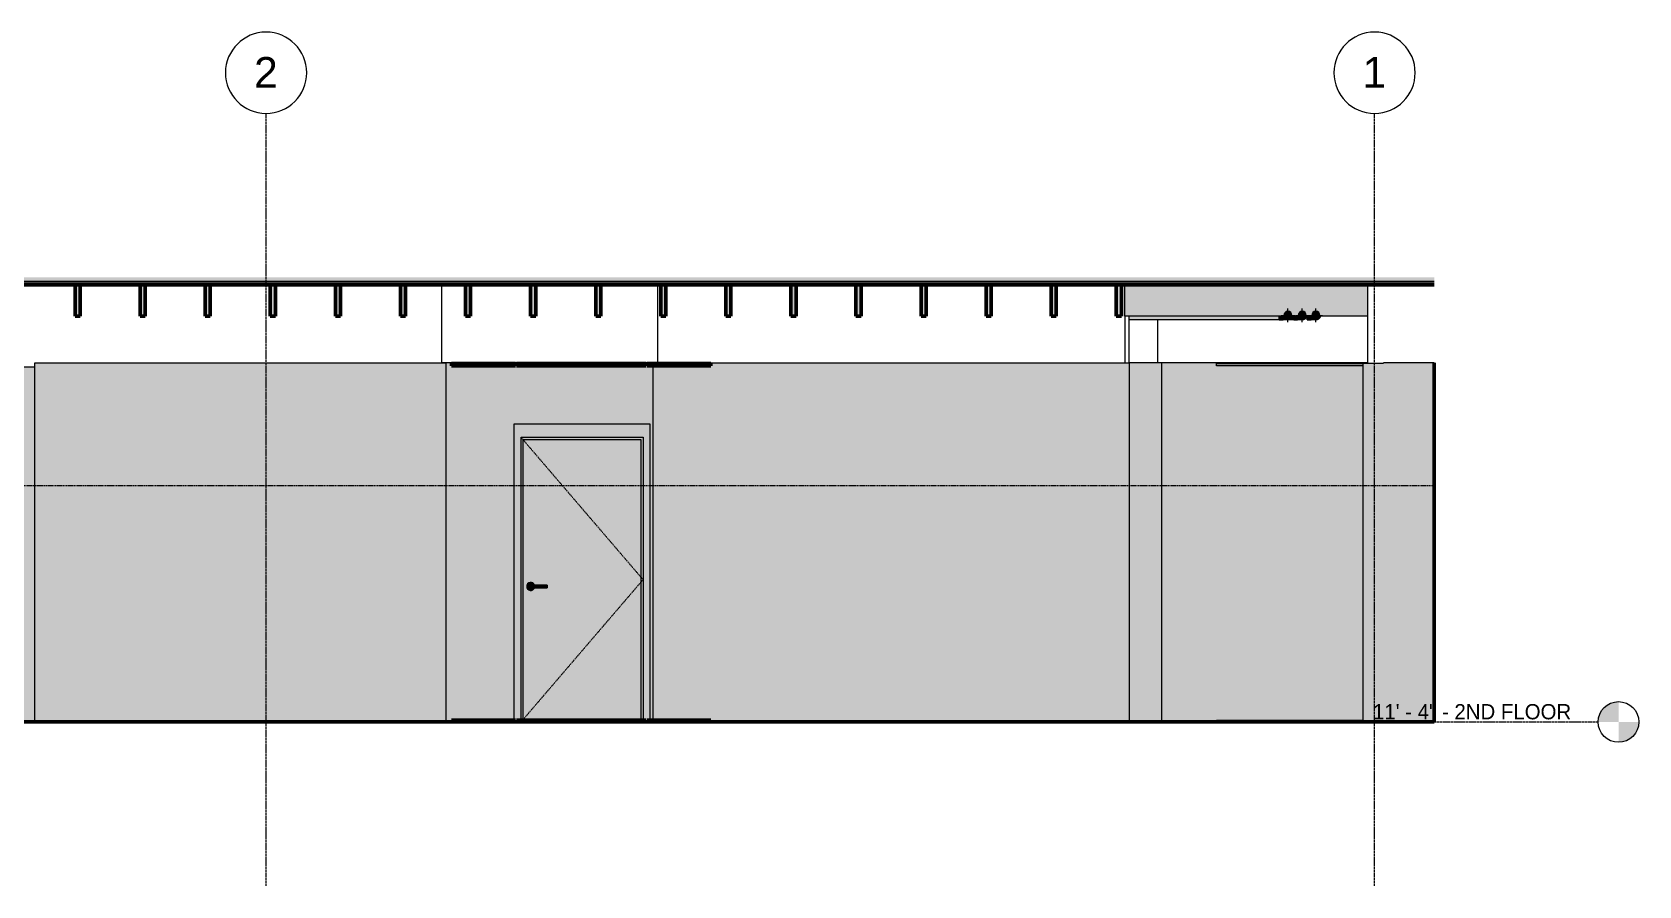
# Model space of a CAD drawing. Header units: inches. Extents: x 2871 to 9348, y -48 to 340.
# Drawn here: x 7145.1 to 7619.1, y 87.6 to 339.6 of the extents above; entities that cross this region are included whole.
import ezdxf

# ---------------------------------------------------------------- set-up
doc = ezdxf.new("R2010")
doc.units = ezdxf.units.IN
doc.header["$MEASUREMENT"] = 0
for name, pattern in [('Aligning Line 1_8_', [0.25, 0.125, -0.125]), ('Dash 1_16_', [0.125, 0.0625, -0.0625]), ('Grid Line 1_2_', [0.875, 0.5, -0.125, 0.125, -0.125])]:
    doc.linetypes.add(name, pattern=pattern)
for name, color, linetype, lineweight in [('0-2', 254, 'Continuous', 5), ('0-3', 165, 'Continuous', 5), ('0-7', 130, 'Continuous', 5), ('A-CLNG', 13, 'Continuous', 18), ('A-CLNG-1', 13, 'Continuous', 5), ('A-CLNG-2', 13, 'Continuous', 60), ('A-DOOR', 31, 'Continuous', 18), ('A-DOOR-4', 31, 'Continuous', 9), ('A-DOOR-6', 31, 'Dash 1_16_', 9), ('A-DOOR-FRAM', 31, 'Continuous', 9), ('A-DOOR-FRAM-3', 31, 'Continuous', 18), ('A-FLOR', 192, 'Continuous', 18), ('A-FLOR-3', 250, 'Continuous', 60), ('A-FLOR-4', 21, 'Continuous', 18), ('A-FLOR-5', 135, 'Continuous', 5), ('A-FLOR-6', 10, 'Continuous', 18), ('A-FLOR-7', 192, 'Continuous', 5), ('A-FLOR-8', 192, 'Continuous', 60), ('A-FLOR-LEVL', 51, 'Continuous', 9), ('A-FLOR-LEVL-1', 51, 'Grid Line 1_2_', 9), ('A-FLOR-LEVL-2', 9, 'Continuous', 9), ('A-FLOR-LEVL-3', 147, 'Continuous', 9), ('A-FLOR-MCUT-1', 10, 'Continuous', 18), ('A-FLOR-PATT-2', 253, 'Continuous', 9), ('A-WALL-1', 10, 'Continuous', 18), ('G-ANNO-SYMB-1', 147, 'Aligning Line 1_8_', 9), ('I-WALL', 2, 'Continuous', 18), ('I-WALL-1', 2, 'Continuous', 5), ('I-WALL-2', 2, 'Continuous', 60), ('P-PIPE', 3, 'Continuous', 9), ('P-PIPE-1', 3, 'Continuous', 5), ('P-PIPE-CNTR', 3, 'Continuous', 9), ('S-BEAM', 12, 'Continuous', 9), ('S-BEAM-1', 12, 'Continuous', 60), ('S-GRID-1', 1, 'Grid Line 1_2_', 9), ('S-GRID-IDEN', 1, 'Continuous', 9), ('S-GRID-IDEN-1', 147, 'Continuous', 9)]:
    doc.layers.add(name, color=color, linetype=linetype, lineweight=lineweight)
doc.styles.add('Arial', font='arial.ttf', dxfattribs={"height": 9})
doc.styles.add('Century Gothic', font='ufonts.com_century-gothic.ttf', dxfattribs={"height": 4.5})
pattern_1 = [(0, (0, 0), (15.36, 3.84), [0.634, -10.886, 0.634, -10.886, -61.44]), (0, (0, 0), (15.36, 3.84), [-23.04, 0.634, -22.406, 0.634, -10.886, -26.88]), (0, (0, 0), (15.36, 3.84), [-57.6, 0.634, -7.046, 0.634, -18.566]), (120, (5.76, 1.92), (-11.0055376, 11.38215), [0.634, -10.886, 0.634, -10.886, -61.44]), (120, (5.76, 1.92), (-11.0055376, 11.38215), [-23.04, 0.634, -22.406, 0.634, -10.886, -26.88]), (120, (5.76, 1.92), (-11.0055376, 11.38215), [-57.6, 0.634, -7.046, 0.634, -18.566]), (240, (7.68, 9.6), (-4.3544624, -15.22215), [0.634, -10.886, 0.634, -10.886, -61.44]), (240, (7.68, 9.6), (-4.3544624, -15.22215), [-23.04, 0.634, -22.406, 0.634, -10.886, -26.88]), (240, (7.68, 9.6), (-4.3544624, -15.22215), [-57.6, 0.634, -7.046, 0.634, -18.566])]

# ---------------------------------------------------------------- blocks, each defined once
blk = doc.blocks.new('Level - Level Head - Circle-V25-Elevation 11 - c')
at = {"layer": 'A-FLOR-LEVL'}
h = blk.add_hatch(color=256, dxfattribs=at)
edge = h.paths.add_edge_path(flags=0)
edge.add_line((3553.3, 136), (3547.3, 136))
edge.add_arc((3553.3, 136), 6, 90, 180, ccw=False)
edge.add_line((3553.3, 142), (3553.3, 136))
h = blk.add_hatch(color=256, dxfattribs=at)
edge = h.paths.add_edge_path(flags=0)
edge.add_line((3553.3, 130), (3553.3, 136))
edge.add_line((3553.3, 136), (3559.3, 136))
edge.add_arc((3553.3, 136), 6, 270, 360, ccw=False)
at = {"layer": 'A-FLOR-LEVL-2'}
blk.add_circle((3553.3, 136), 6, dxfattribs=at)
blk = doc.blocks.new('CTR - 2nd Phase_rvt-6-Elevation 11 - c')
at = {"layer": 'A-FLOR-LEVL-1'}
blk.add_line((2397.95, 136), (3547.3, 136), dxfattribs=at)
at = {"layer": '0-2'}
blk.add_blockref('Level - Level Head - Circle-V25-Elevation 11 - c', (0, 0), dxfattribs=at)
at = {"layer": 'A-FLOR-LEVL', "insert": (3480.87, 141.28), "char_height": 4.5, "width": 73.629, "attachment_point": 1, "style": 'Century Gothic'}
blk.add_mtext('11\' - 4" - 2ND FLOOR', dxfattribs=at)
blk = doc.blocks.new('Level - Level Head - Circle-V26-Elevation 11 - c')
at = {"layer": 'A-FLOR-LEVL'}
h = blk.add_hatch(color=256, dxfattribs=at)
edge = h.paths.add_edge_path(flags=0)
edge.add_line((3553.3, 136), (3547.3, 136))
edge.add_arc((3553.3, 136), 6, 90, 180, ccw=False)
edge.add_line((3553.3, 142), (3553.3, 136))
h = blk.add_hatch(color=256, dxfattribs=at)
edge = h.paths.add_edge_path(flags=0)
edge.add_line((3553.3, 130), (3553.3, 136))
edge.add_line((3553.3, 136), (3559.3, 136))
edge.add_arc((3553.3, 136), 6, 270, 360, ccw=False)
at = {"layer": 'A-FLOR-LEVL-3'}
blk.add_circle((3553.3, 136), 6, dxfattribs=at)
blk = doc.blocks.new('CTR - 1st Phase - Unit Layouts_rvt-6-Elevation 11 - c')
at = {"layer": 'A-FLOR-LEVL-1'}
blk.add_line((2397.95, 136), (3547.3, 136), dxfattribs=at)
at = {"layer": '0-3'}
blk.add_blockref('Level - Level Head - Circle-V26-Elevation 11 - c', (0, 0), dxfattribs=at)
at = {"layer": 'A-FLOR-LEVL', "insert": (3480.87, 141.28), "char_height": 4.5, "width": 73.629, "attachment_point": 1, "style": 'Century Gothic'}
blk.add_mtext('11\' - 4" - 2ND FLOOR', dxfattribs=at)
blk = doc.blocks.new('Grid - Grid Head - Circle-50561-Elevation 11 - c')
at = {"layer": 'S-GRID-IDEN-1'}
for start, end in [(0, 180), (180, 360)]:
    blk.add_arc((3481.32, 327.59), 12, start, end, dxfattribs=at)
blk = doc.blocks.new('CTR - 1st Phase - Shell_rvt-6-Elevation 11 - c')
at = {"layer": 'A-FLOR-4'}
blk.add_hatch(color=256, dxfattribs=at).paths.add_polyline_path([(2980.85, 265), (3498.96, 265), (3498.96, 265.75), (2446.3, 265.75), (2446.3, 265), (2972.63, 265)], flags=0)
at = {"layer": 'A-FLOR-5'}
blk.add_hatch(color=256, dxfattribs=at).paths.add_polyline_path([(2734.14, 265.75), (3498.96, 265.75), (3498.96, 266), (2446.3, 266), (2446.3, 265.75), (2725.91, 265.75)], flags=0)
at = {"layer": 'A-FLOR-PATT-2'}
h = blk.add_hatch(dxfattribs=at)
h.set_pattern_fill('FP_1', color=256, style=0, pattern_type=2)
h.set_pattern_definition(pattern_1)
h.paths.add_polyline_path([(3498.96, 266), (3498.96, 267.23), (2446.3, 267.23), (2446.3, 266), (3479.22, 266)], flags=0)
h = blk.add_hatch(dxfattribs=at)
h.set_pattern_fill('FP_1', color=256, style=0, pattern_type=2)
h.set_pattern_definition(pattern_1)
h.paths.add_polyline_path([(3204.37, 135.97), (3204.37, 136), (2446.3, 136), (2446.3, 135.97), (3202.9, 135.97)], flags=0)
at = {"layer": 'A-FLOR-3'}
for p, q in [((2446.3, 265), (3498.96, 265)), ((3204.37, 136), (2446.3, 136)), ((3498.96, 136), (3204.37, 136)), ((3204.37, 136), (3204.37, 135.97)), ((3204.37, 135.97), (3204.37, 136))]:
    blk.add_line(p, q, dxfattribs=at)
at = {"layer": 'A-FLOR-6'}
for p, q in [((2649.27, 265), (2649.27, 242)), ((2780.17, 265), (2780.17, 242)), ((3014.07, 265), (3014.07, 242)), ((3077.77, 265), (3077.77, 241.82)), ((3206.07, 265), (3206.07, 241.87)), ((3269.77, 265), (3269.77, 241.87)), ((3479.22, 265), (3479.22, 241.87)), ((2490.13, 255.75), (2490.13, 241.87)), ((2504.49, 255.75), (2504.49, 242)), ((3407.67, 255.75), (3407.67, 241.87)), ((3417.27, 254.81), (3417.27, 242)), ((3077.77, 241.07), (3077.77, 240.75)), ((3086.12, 240.75), (3077.77, 240.75))]:
    blk.add_line(p, q, dxfattribs=at)
at = {"layer": 'A-FLOR-LEVL-1'}
blk.add_line((2397.95, 136), (3547.3, 136), dxfattribs=at)
at = {"layer": 'A-FLOR-MCUT-1'}
for p, q in [((3498.96, 266), (2446.3, 266)), ((3498.96, 265.75), (2446.3, 265.75))]:
    blk.add_line(p, q, dxfattribs=at)
at = {"layer": 'A-WALL-1'}
blk.add_line((3408.92, 241.87), (3408.92, 255.75), dxfattribs=at)
at = {"layer": 'G-ANNO-SYMB-1'}
blk.add_line((2446.3, 205.76), (3498.96, 205.76), dxfattribs=at)
at = {"layer": 'S-GRID-1'}
for p, q in [((2500.32, 87.62), (2500.32, 315.59)), ((2827.32, 87.62), (2827.32, 315.59)), ((3154.32, 87.62), (3154.32, 315.59)), ((3481.32, 87.62), (3481.32, 315.59))]:
    blk.add_line(p, q, dxfattribs=at)
at = {"layer": '0-3'}
for name, p in [('Grid - Grid Head - Circle-50561-Elevation 11 - c', (-981, 0)), ('Grid - Grid Head - Circle-50561-Elevation 11 - c', (-654, 0)), ('Grid - Grid Head - Circle-50561-Elevation 11 - c', (-327, 0)), ('Grid - Grid Head - Circle-50561-Elevation 11 - c', (0, 0)), ('Level - Level Head - Circle-V26-Elevation 11 - c', (0, 0))]:
    blk.add_blockref(name, p, dxfattribs=at)
at = {"layer": 'A-FLOR-LEVL', "insert": (3480.87, 141.28), "char_height": 4.5, "width": 73.629, "attachment_point": 1, "style": 'Century Gothic'}
blk.add_mtext('11\' - 4" - 2ND FLOOR', dxfattribs=at)
at = {"layer": 'S-GRID-IDEN', "char_height": 9, "width": 8.484, "attachment_point": 1, "style": 'Arial'}
for s, insert in [('4', (2496.76, 332.23)), ('3', (2823.76, 332.23)), ('2', (3150.76, 332.23)), ('1', (3477.76, 332.23))]:
    blk.add_mtext(s, dxfattribs=dict(at, insert=insert))
blk = doc.blocks.new('CTR - 1st Phase -Stairs _ Elevators_rvt-6-Elevation 11 - c')
at = {"layer": 'A-FLOR-LEVL-1'}
blk.add_line((2397.95, 136), (3547.3, 136), dxfattribs=at)
at = {"layer": '0-3'}
blk.add_blockref('Level - Level Head - Circle-V26-Elevation 11 - c', (0, 0), dxfattribs=at)
at = {"layer": 'A-FLOR-LEVL', "insert": (3480.87, 141.28), "char_height": 4.5, "width": 73.629, "attachment_point": 1, "style": 'Century Gothic'}
blk.add_mtext('11\' - 4" - 2ND FLOOR', dxfattribs=at)
blk = doc.blocks.new('Dimension Lumber - 2x10-2056819-Elevation 11 - c')
at = {"layer": 'S-BEAM'}
blk.add_hatch(color=256, dxfattribs=at).paths.add_polyline_path([(3479.22, 255.75), (3479.22, 265), (3407.67, 265), (3407.67, 255.75), (3454.6, 255.75), (3454.57, 256), (3454.61, 256.31), (3454.76, 256.63), (3454.92, 256.84), (3455.16, 257.03), (3455.45, 257.15), (3455.78, 257.18), (3456.06, 257.15), (3456.35, 257.03), (3456.6, 256.84), (3456.81, 256.53), (3456.9, 256.31), (3456.94, 256), (3456.91, 255.75), (3458.85, 255.75), (3458.81, 256), (3458.87, 256.34), (3458.97, 256.59), (3459.16, 256.84), (3459.41, 257.03), (3459.69, 257.15), (3460, 257.19), (3460.31, 257.15), (3460.59, 257.03), (3460.84, 256.84), (3461.03, 256.59), (3461.15, 256.31), (3461.19, 256), (3461.15, 255.75), (3462.85, 255.75), (3462.81, 256), (3462.85, 256.31), (3462.98, 256.6), (3463.16, 256.84), (3463.41, 257.03), (3463.69, 257.15), (3464.01, 257.19), (3464.31, 257.15), (3464.59, 257.03), (3464.84, 256.84), (3465.03, 256.59), (3465.15, 256.31), (3465.19, 256), (3465.15, 255.75), (3466.06, 255.75)], flags=0)
for p, q in [((3407.67, 255.75), (3407.67, 265)), ((3454.6, 255.75), (3407.67, 255.75)), ((3458.85, 255.75), (3456.91, 255.75)), ((3462.85, 255.75), (3461.15, 255.75)), ((3479.22, 255.75), (3465.15, 255.75))]:
    blk.add_line(p, q, dxfattribs=at)
blk = doc.blocks.new('Dimension Lumber - 2x10-2055076-Elevation 11 - c')
at = {"layer": 'S-BEAM'}
blk.add_hatch(color=256, dxfattribs=at).paths.add_polyline_path([(3385.94, 255.75), (3387.44, 255.75), (3387.44, 265), (3385.94, 265), (3385.94, 259.02)], flags=0)
at = {"layer": 'S-BEAM-1'}
for p, q in [((3387.44, 265), (3385.94, 265)), ((3385.94, 265), (3385.94, 255.75)), ((3387.44, 255.75), (3387.44, 265)), ((3385.94, 255.75), (3387.44, 255.75))]:
    blk.add_line(p, q, dxfattribs=at)
blk = doc.blocks.new('Dimension Lumber - 2x10-2055077-Elevation 11 - c')
at = {"layer": 'S-BEAM'}
blk.add_hatch(color=256, dxfattribs=at).paths.add_polyline_path([(3252.24, 255.75), (3253.05, 255.75), (3253.05, 265), (3251.55, 265), (3251.55, 255.75)], flags=0)
at = {"layer": 'S-BEAM-1'}
for p, q in [((3253.05, 265), (3251.55, 265)), ((3251.55, 265), (3251.55, 255.75)), ((3253.05, 255.75), (3253.05, 265)), ((3251.55, 255.75), (3253.05, 255.75))]:
    blk.add_line(p, q, dxfattribs=at)
blk = doc.blocks.new('Dimension Lumber - 2x10-V8-Elevation 11 - c')
at = {"layer": 'S-BEAM'}
blk.add_hatch(color=256, dxfattribs=at).paths.add_polyline_path([(3193.95, 255.75), (3195.45, 255.75), (3195.45, 265), (3193.95, 265), (3193.95, 258.05)], flags=0)
at = {"layer": 'S-BEAM-1'}
for p, q in [((3195.45, 265), (3193.95, 265)), ((3193.95, 265), (3193.95, 255.75)), ((3195.45, 255.75), (3195.45, 265)), ((3193.95, 255.75), (3195.45, 255.75))]:
    blk.add_line(p, q, dxfattribs=at)
blk = doc.blocks.new('HOLLOW METAL - UNIT DOOR-2058696-Elevation 11 - c')
at = {"layer": 'A-DOOR'}
h = blk.add_hatch(color=256, dxfattribs=at)
h.paths.add_polyline_path([(3230.15, 136.5), (3264.9, 136.5), (3264.9, 219.38), (3230.15, 219.38), (3230.15, 168.79)], flags=0)
h.paths.add_polyline_path([(3232.38, 174.82), (3232.07, 174.86), (3231.79, 174.98), (3231.54, 175.16), (3231.36, 175.41), (3231.24, 175.69), (3231.2, 176), (3231.24, 176.31), (3231.36, 176.59), (3231.54, 176.84), (3231.79, 177.02), (3232.07, 177.14), (3232.38, 177.18), (3232.68, 177.14), (3233.01, 176.99), (3233.21, 176.84), (3233.4, 176.59), (3233.48, 176.39), (3237.2, 176.38), (3237.2, 175.61), (3233.48, 175.61), (3233.4, 175.41), (3233.21, 175.16), (3232.97, 174.98), (3232.68, 174.86)], flags=0)
h = blk.add_hatch(color=256, dxfattribs=at)
h.paths.add_polyline_path([(3232.2, 175.72), (3232.11, 175.88), (3232.1, 175.9), (3232.08, 176), (3232.11, 176.14), (3232.18, 176.25), (3232.19, 176.25), (3232.14, 175.99), (3232.19, 175.75)], flags=0)
h.paths.add_polyline_path([(3232.38, 174.82), (3232.68, 174.86), (3232.97, 174.98), (3233.21, 175.16), (3233.4, 175.41), (3233.48, 175.61), (3232.36, 175.62), (3232.22, 175.71), (3232.2, 175.75), (3232.14, 176.01), (3232.22, 176.29), (3232.32, 176.36), (3232.39, 176.38), (3232.57, 176.38), (3232.71, 176.38), (3233.48, 176.39), (3233.4, 176.59), (3233.21, 176.84), (3232.97, 177.02), (3232.68, 177.14), (3232.38, 177.18), (3232.07, 177.14), (3231.75, 176.99), (3231.54, 176.84), (3231.36, 176.59), (3231.24, 176.31), (3231.2, 176), (3231.24, 175.69), (3231.36, 175.41), (3231.54, 175.16), (3231.79, 174.98), (3232.07, 174.86)], flags=0)
for points in [[(3233.07, 175.61), (3233.07, 176), (3232.08, 176), (3232.13, 175.83), (3232.18, 175.75), (3232.23, 175.7), (3232.33, 175.64), (3232.41, 175.62), (3232.58, 175.61), (3232.65, 175.62), (3233.03, 175.62)], [(3237.2, 176), (3237.2, 176.39), (3233.07, 176.38), (3233.07, 176), (3235.79, 176)], [(3233.72, 175.61), (3237.2, 175.62), (3237.2, 176), (3233.07, 176), (3233.07, 175.61), (3233.56, 175.61)]]:
    blk.add_hatch(color=256, dxfattribs=at).paths.add_polyline_path(points, flags=0)
h = blk.add_hatch(color=256, dxfattribs=at)
h.paths.add_polyline_path([(3232.2, 176.28), (3232.11, 176.13), (3232.1, 176.1), (3232.1, 176), (3232.13, 176), (3232.19, 176.25)], flags=0)
h.paths.add_polyline_path([(3232.37, 176), (3233.07, 176), (3233.07, 176.39), (3233.03, 176.38), (3232.46, 176.38), (3232.48, 176.39), (3232.31, 176.35), (3232.22, 176.29), (3232.2, 176.25), (3232.13, 176), (3232.36, 176)], flags=0)
at = {"layer": 'A-DOOR-FRAM-3'}
for points in [[(3266.34, 136), (3266.59, 136), (3266.59, 136.5), (3267.52, 136.5), (3267.52, 224), (3227.52, 224), (3227.54, 136.5), (3227.94, 136.5), (3227.94, 136), (3228.19, 136), (3228.19, 136.5), (3229.52, 136.51), (3229.52, 220), (3265.52, 220), (3265.52, 136.5), (3266.34, 136.5), (3266.34, 136.18)], [(3229.53, 136.5), (3230.15, 136.5), (3230.15, 219.38), (3264.9, 219.38), (3264.9, 136.5), (3265.52, 136.5), (3265.52, 220), (3229.52, 220), (3229.52, 136.5)]]:
    blk.add_hatch(color=256, dxfattribs=at).paths.add_polyline_path(points, flags=0)
at = {"layer": 'A-DOOR-4'}
for p, q in [((3237.2, 176.39), (3233.07, 176.39)), ((3233.07, 175.61), (3237.2, 175.61)), ((3237.2, 176.39), (3237.2, 176)), ((3237.2, 176), (3237.2, 175.61))]:
    blk.add_line(p, q, dxfattribs=at)
at = {"layer": 'A-DOOR-4', "flags": 128}
for points in [[(3233.07, 176.39), (3232.67, 176.39), (3232.48, 176.39), (3232.48, 176.39)], [(3232.48, 175.61), (3232.63, 175.61), (3233.02, 175.61), (3233.07, 175.61)]]:
    blk.add_lwpolyline(points, dxfattribs=at)
at = {"layer": 'A-DOOR-4'}
for start, end in [(19.6343, 180), (180, 340.4367)]:
    blk.add_arc((3232.38, 176), 1.18, start, end, dxfattribs=at)
at = {"layer": 'A-DOOR-6'}
for p, q in [((3229.52, 220), (3265.52, 178)), ((3265.52, 178), (3229.95, 136.5))]:
    blk.add_line(p, q, dxfattribs=at)
at = {"layer": 'A-DOOR-FRAM'}
for p, q in [((3229.52, 220), (3265.52, 220)), ((3229.52, 136.5), (3229.52, 220)), ((3230.15, 219.38), (3264.9, 219.38)), ((3230.15, 136.5), (3230.15, 219.38)), ((3264.9, 219.38), (3264.9, 136.5)), ((3265.52, 220), (3265.52, 136.5))]:
    blk.add_line(p, q, dxfattribs=at)
blk = doc.blocks.new('Elbow - PVC - Sch 40 - Standard-2079255-Elevation 11 - c')
at = {"layer": 'P-PIPE'}
for points in [[(3461.95, 254.66), (3462.62, 254.66), (3462.62, 255.75), (3461.47, 255.75), (3461.47, 254.66)], [(3462.62, 254.66), (3463.92, 254.67), (3463.65, 254.7), (3463.31, 254.85), (3463, 255.11), (3462.82, 255.36), (3462.7, 255.69), (3462.69, 255.75), (3462.62, 255.75), (3462.62, 254.7)], [(3464, 254.66), (3464.35, 254.7), (3464.69, 254.85), (3464.95, 255.05), (3465.19, 255.38), (3465.3, 255.69), (3465.29, 255.75), (3465.15, 255.75), (3465.15, 255.69), (3464.99, 255.36), (3464.84, 255.16), (3464.59, 254.97), (3464.31, 254.85), (3464, 254.81), (3463.69, 254.85), (3463.35, 255.01), (3463.16, 255.16), (3462.97, 255.41), (3462.81, 255.75), (3462.69, 255.75), (3462.7, 255.65), (3462.85, 255.31), (3463.05, 255.05), (3463.41, 254.8), (3463.69, 254.7)]]:
    blk.add_hatch(color=256, dxfattribs=at).paths.add_polyline_path(points, flags=0)
for q in [(3461.47, 255.75), (3462.62, 254.66)]:
    blk.add_line((3461.47, 254.66), q, dxfattribs=at)
at = {"layer": 'P-PIPE', "flags": 128}
for points in [[(3464, 254.66), (3464, 254.66), (3464, 254.66), (3463.99, 254.66), (3463.98, 254.66), (3463.97, 254.66), (3463.96, 254.66), (3463.95, 254.66), (3463.93, 254.66), (3463.91, 254.66), (3463.89, 254.66), (3463.87, 254.66), (3463.84, 254.66), (3463.82, 254.66), (3463.79, 254.66), (3463.76, 254.66), (3463.73, 254.66), (3463.69, 254.66), (3463.66, 254.66), (3463.62, 254.66), (3463.58, 254.66), (3463.54, 254.66), (3463.5, 254.66), (3463.46, 254.66), (3463.41, 254.66), (3463.37, 254.66), (3463.32, 254.66), (3463.27, 254.66), (3463.22, 254.66), (3463.17, 254.66), (3463.12, 254.66), (3463.07, 254.66), (3463.02, 254.66), (3462.97, 254.66), (3462.91, 254.66), (3462.86, 254.66), (3462.8, 254.66), (3462.75, 254.66), (3462.69, 254.66), (3462.64, 254.66), (3462.62, 254.66)], [(3465.32, 255.73), (3465.31, 255.68), (3465.29, 255.63), (3465.28, 255.58), (3465.26, 255.53), (3465.24, 255.48), (3465.22, 255.43), (3465.19, 255.38), (3465.17, 255.33), (3465.14, 255.29), (3465.11, 255.24), (3465.08, 255.2), (3465.05, 255.15), (3465.01, 255.11), (3464.97, 255.07), (3464.94, 255.04), (3464.9, 255), (3464.86, 254.96), (3464.81, 254.93), (3464.77, 254.9), (3464.73, 254.87), (3464.68, 254.84), (3464.63, 254.81), (3464.59, 254.79), (3464.54, 254.77), (3464.49, 254.75), (3464.44, 254.73), (3464.39, 254.71), (3464.33, 254.7), (3464.28, 254.69), (3464.23, 254.68), (3464.18, 254.67), (3464.12, 254.66), (3464.07, 254.66), (3464.01, 254.66), (3464.01, 254.66)]]:
    blk.add_lwpolyline(points, dxfattribs=at)
at = {"layer": 'P-PIPE'}
blk.add_arc((3464, 256), 1.34, 190.7804, 349.2196, dxfattribs=at)
blk = doc.blocks.new('Elbow - PVC - Sch 40 - Standard-V10-Elevation 11 - c')
at = {"layer": 'P-PIPE'}
for points in [[(3457.84, 254.66), (3458.62, 254.66), (3458.62, 255.75), (3457.47, 255.75), (3457.47, 254.66)], [(3458.62, 254.66), (3459.9, 254.67), (3459.61, 254.72), (3459.31, 254.85), (3459, 255.11), (3458.82, 255.36), (3458.7, 255.69), (3458.69, 255.75), (3458.62, 255.75), (3458.62, 254.7)], [(3460, 254.66), (3460.35, 254.7), (3460.69, 254.85), (3460.95, 255.05), (3461.19, 255.38), (3461.3, 255.69), (3461.29, 255.75), (3461.15, 255.75), (3461.15, 255.69), (3460.99, 255.36), (3460.84, 255.16), (3460.59, 254.97), (3460.31, 254.85), (3460, 254.81), (3459.69, 254.85), (3459.35, 255.01), (3459.16, 255.16), (3458.97, 255.41), (3458.81, 255.75), (3458.69, 255.75), (3458.7, 255.65), (3458.87, 255.28), (3459.05, 255.05), (3459.41, 254.8), (3459.65, 254.7), (3459.9, 254.67)]]:
    blk.add_hatch(color=256, dxfattribs=at).paths.add_polyline_path(points, flags=0)
for q in [(3457.47, 255.75), (3458.62, 254.66)]:
    blk.add_line((3457.47, 254.66), q, dxfattribs=at)
at = {"layer": 'P-PIPE', "flags": 128}
for points in [[(3460, 254.66), (3460, 254.66), (3460, 254.66), (3459.99, 254.66), (3459.98, 254.66), (3459.97, 254.66), (3459.96, 254.66), (3459.95, 254.66), (3459.93, 254.66), (3459.91, 254.66), (3459.89, 254.66), (3459.87, 254.66), (3459.84, 254.66), (3459.82, 254.66), (3459.79, 254.66), (3459.76, 254.66), (3459.73, 254.66), (3459.69, 254.66), (3459.66, 254.66), (3459.62, 254.66), (3459.58, 254.66), (3459.54, 254.66), (3459.5, 254.66), (3459.46, 254.66), (3459.41, 254.66), (3459.37, 254.66), (3459.32, 254.66), (3459.27, 254.66), (3459.22, 254.66), (3459.17, 254.66), (3459.12, 254.66), (3459.07, 254.66), (3459.02, 254.66), (3458.97, 254.66), (3458.91, 254.66), (3458.86, 254.66), (3458.8, 254.66), (3458.75, 254.66), (3458.69, 254.66), (3458.64, 254.66), (3458.62, 254.66)], [(3461.32, 255.73), (3461.31, 255.68), (3461.29, 255.63), (3461.28, 255.58), (3461.26, 255.53), (3461.24, 255.48), (3461.22, 255.43), (3461.19, 255.38), (3461.17, 255.33), (3461.14, 255.29), (3461.11, 255.24), (3461.08, 255.2), (3461.05, 255.15), (3461.01, 255.11), (3460.97, 255.07), (3460.94, 255.04), (3460.9, 255), (3460.86, 254.96), (3460.81, 254.93), (3460.77, 254.9), (3460.73, 254.87), (3460.68, 254.84), (3460.63, 254.81), (3460.59, 254.79), (3460.54, 254.77), (3460.49, 254.75), (3460.44, 254.73), (3460.39, 254.71), (3460.33, 254.7), (3460.28, 254.69), (3460.23, 254.68), (3460.18, 254.67), (3460.12, 254.66), (3460.07, 254.66), (3460.01, 254.66), (3460, 254.66)]]:
    blk.add_lwpolyline(points, dxfattribs=at)
at = {"layer": 'P-PIPE'}
blk.add_arc((3460, 256), 1.34, 190.7804, 349.2196, dxfattribs=at)
blk = doc.blocks.new('Level - Level Head - Circle-50818-Elevation 11 - c')
at = {"layer": 'A-FLOR-LEVL'}
h = blk.add_hatch(color=256, dxfattribs=at)
edge = h.paths.add_edge_path(flags=0)
edge.add_line((3553.3, 136), (3547.3, 136))
edge.add_arc((3553.3, 136), 6, 90, 180, ccw=False)
edge.add_line((3553.3, 142), (3553.3, 136))
h = blk.add_hatch(color=256, dxfattribs=at)
edge = h.paths.add_edge_path(flags=0)
edge.add_line((3553.3, 130), (3553.3, 136))
edge.add_line((3553.3, 136), (3559.3, 136))
edge.add_arc((3553.3, 136), 6, 270, 360, ccw=False)
blk.add_circle((3553.3, 136), 6, dxfattribs=at)

msp = doc.modelspace()

# ---------------------------------------------------------------- hatches: boundary and pattern name
at = {"layer": 'A-CLNG'}
h = msp.add_hatch(color=256, dxfattribs=at)
h.paths.add_polyline_path([(7268.76, 241.07), (7287.71, 241.07), (7287.71, 241.82), (7268.76, 241.82)], flags=0)
h.paths.add_polyline_path([(7345.31, 241.07), (7345.31, 241.82), (7326.36, 241.82), (7326.36, 241.07), (7344.91, 241.07)], flags=0)
h.paths.add_polyline_path([(7287.96, 241.07), (7326.11, 241.07), (7326.11, 241.82), (7287.96, 241.82)], flags=0)
at = {"layer": 'A-CLNG-1'}
msp.add_hatch(color=256, dxfattribs=at).paths.add_polyline_path([(7509.39, 241.07), (7537.75, 241.07), (7537.75, 241.82), (7494.5, 241.82), (7494.5, 241.07)], flags=0)
at = {"layer": 'A-FLOR'}
h = msp.add_hatch(color=256, dxfattribs=at)
h.paths.add_polyline_path([(7334.3, 136), (7345.31, 136), (7345.31, 136.5), (7326.36, 136.5), (7326.36, 136), (7332.68, 136)], flags=0)
h.paths.add_polyline_path([(7287.71, 136), (7287.71, 136.5), (7268.76, 136.5), (7268.76, 136), (7287.3, 136)], flags=0)
h.paths.add_polyline_path([(7287.96, 136), (7326.11, 136), (7326.11, 136.5), (7287.96, 136.5), (7287.96, 136.23)], flags=0)
at = {"layer": 'A-FLOR-7'}
msp.add_hatch(color=256, dxfattribs=at).paths.add_polyline_path([(7537.75, 136), (7537.75, 136.5), (7494.5, 136.5), (7494.5, 136)], flags=0)
at = {"layer": 'I-WALL'}
h = msp.add_hatch(color=256, dxfattribs=at)
h.paths.add_polyline_path([(7268.76, 136), (7268.76, 136.5), (7287.3, 136.52), (7287.3, 224), (7327.3, 224), (7327.3, 136.5), (7328.3, 136.5), (7328.3, 241.07), (7326.36, 241.07), (7326.36, 241.82), (7328.3, 241.82), (7328.3, 242), (7267.1, 242), (7267.1, 136)], flags=0)
h.paths.add_polyline_path([(7287.71, 241.07), (7268.76, 241.07), (7268.76, 241.82), (7287.71, 241.82)], flags=0)
h.paths.add_polyline_path([(7312.01, 241.07), (7287.96, 241.07), (7287.96, 241.82), (7326.11, 241.82), (7326.11, 241.07)], flags=0)
at = {"layer": 'I-WALL-1'}
h = msp.add_hatch(color=256, dxfattribs=at)
h.paths.add_polyline_path([(7145.9, 136), (7145.9, 240.75), (7137.55, 240.75), (7137.55, 241.07), (7125.28, 241.07), (7125.28, 241.82), (7137.55, 241.82), (7137.55, 242), (7084.7, 242), (7084.71, 241.82), (7086.63, 241.82), (7086.63, 241.07), (7084.7, 241.07), (7084.7, 136.5), (7085.7, 136.5), (7085.7, 224), (7125.7, 224), (7125.7, 136.5), (7144.23, 136.5), (7144.23, 136)], flags=0)
h.paths.add_polyline_path([(7114.64, 241.07), (7086.88, 241.07), (7086.88, 241.82), (7125.03, 241.82), (7125.03, 241.07)], flags=0)
for points in [[(7151.9, 136), (7151.9, 242), (7145.9, 242), (7145.9, 136)], [(7163.98, 136), (7261.1, 136), (7261.1, 241.87), (7151.9, 241.87), (7151.9, 136)], [(7262.67, 136), (7267.1, 136), (7267.1, 241.87), (7261.1, 241.87), (7261.1, 136)], [(7267.1, 241.87), (7267.1, 242), (7265.85, 242), (7265.85, 241.87)], [(7361.36, 136), (7462.7, 136), (7462.7, 241.87), (7334.3, 241.87), (7334.3, 241.82), (7345.31, 241.82), (7345.31, 241.07), (7334.3, 241.07), (7334.3, 136.5), (7345.31, 136.5), (7345.31, 136)], [(7462.7, 136), (7468.7, 136), (7468.7, 241.87), (7462.7, 241.87), (7462.7, 136.01)], [(7478.3, 136), (7478.3, 242), (7468.7, 241.98), (7468.7, 136)], [(7478.3, 136), (7494.5, 136), (7494.5, 136.5), (7537.75, 136.5), (7537.75, 241.07), (7494.5, 241.07), (7494.5, 241.82), (7537.75, 241.82), (7537.75, 241.87), (7539, 241.87), (7539, 242), (7478.3, 242), (7478.3, 137)], [(7537.75, 136), (7543.75, 136), (7543.75, 241.87), (7537.75, 241.87), (7537.75, 201.6)], [(7558.7, 136), (7558.7, 242), (7543.75, 242), (7543.75, 136)], [(7558.7, 136), (7558.73, 136), (7558.73, 242), (7558.7, 242), (7558.7, 201.6)]]:
    msp.add_hatch(color=256, dxfattribs=at).paths.add_polyline_path(points, flags=0)
h = msp.add_hatch(color=256, dxfattribs=at)
h.paths.add_polyline_path([(7328.46, 136.5), (7334.3, 136.5), (7334.3, 241.07), (7328.3, 241.07), (7328.3, 136.5)], flags=0)
h.paths.add_polyline_path([(7329.55, 241.82), (7334.3, 241.82), (7334.3, 241.87), (7328.3, 241.87), (7328.3, 241.82), (7328.46, 241.82)], flags=0)
at = {"layer": 'P-PIPE'}
for points in [[(7515.53, 254.81), (7515.84, 254.85), (7516.12, 254.97), (7516.37, 255.16), (7516.58, 255.47), (7516.68, 255.75), (7516.72, 256), (7516.68, 256.31), (7516.56, 256.59), (7516.37, 256.84), (7516.12, 257.03), (7515.84, 257.15), (7515.53, 257.19), (7515.22, 257.15), (7514.94, 257.03), (7514.69, 256.84), (7514.5, 256.59), (7514.38, 256.31), (7514.34, 256), (7514.38, 255.69), (7514.53, 255.37), (7514.69, 255.16), (7514.94, 254.97), (7515.22, 254.85), (7515.53, 254.81)], [(7519.77, 254.81), (7520.08, 254.85), (7520.37, 254.97), (7520.61, 255.16), (7520.8, 255.41), (7520.93, 255.75), (7520.96, 256), (7520.92, 256.31), (7520.8, 256.59), (7520.61, 256.84), (7520.37, 257.03), (7520.08, 257.15), (7519.77, 257.19), (7519.47, 257.15), (7519.18, 257.03), (7518.93, 256.84), (7518.74, 256.59), (7518.63, 256.31), (7518.58, 256), (7518.64, 255.66), (7518.74, 255.41), (7518.93, 255.16), (7519.18, 254.97), (7519.47, 254.85), (7519.67, 254.83)], [(7523.77, 254.81), (7524.08, 254.85), (7524.37, 254.97), (7524.61, 255.16), (7524.8, 255.41), (7524.93, 255.75), (7524.96, 256), (7524.92, 256.31), (7524.8, 256.59), (7524.61, 256.84), (7524.37, 257.03), (7524.08, 257.15), (7523.77, 257.19), (7523.47, 257.15), (7523.18, 257.03), (7522.93, 256.84), (7522.74, 256.59), (7522.63, 256.31), (7522.58, 256), (7522.63, 255.69), (7522.75, 255.4), (7522.93, 255.16), (7523.18, 254.97), (7523.47, 254.85)]]:
    msp.add_hatch(color=256, dxfattribs=at).paths.add_polyline_path(points, flags=0)
at = {"layer": 'P-PIPE-1'}
for points in [[(7488.83, 254.81), (7513, 254.81), (7513, 255.75), (7468.7, 255.75), (7468.7, 254.81), (7484.72, 254.81)], [(7517.24, 254.81), (7517.24, 255.75), (7516.84, 255.75), (7516.83, 255.65), (7516.68, 255.31), (7516.48, 255.05), (7516.2, 254.81), (7517.11, 254.81)]]:
    msp.add_hatch(color=256, dxfattribs=at).paths.add_polyline_path(points, flags=0)

# ---------------------------------------------------------------- linework, layer by layer
at = {"layer": 'A-CLNG'}
for p, q in [((7494.5, 241.82), (7537.75, 241.82)), ((7494.5, 241.07), (7494.5, 241.82)), ((7537.75, 241.07), (7494.5, 241.07))]:
    msp.add_line(p, q, dxfattribs=at)
at = {"layer": 'A-CLNG-2'}
for p, q in [((7287.71, 241.82), (7268.76, 241.82)), ((7268.76, 241.82), (7268.76, 241.07)), ((7287.71, 241.07), (7287.71, 241.82)), ((7326.11, 241.82), (7287.96, 241.82)), ((7287.96, 241.82), (7287.96, 241.07)), ((7326.11, 241.07), (7326.11, 241.82)), ((7345.31, 241.82), (7326.36, 241.82)), ((7326.36, 241.82), (7326.36, 241.07)), ((7345.31, 241.07), (7345.31, 241.82)), ((7268.76, 241.07), (7287.71, 241.07)), ((7287.96, 241.07), (7326.11, 241.07)), ((7326.36, 241.07), (7345.31, 241.07))]:
    msp.add_line(p, q, dxfattribs=at)
at = {"layer": 'A-FLOR'}
for p, q in [((7494.5, 136.5), (7537.75, 136.5)), ((7494.5, 136), (7494.5, 136.5))]:
    msp.add_line(p, q, dxfattribs=at)
at = {"layer": 'A-FLOR-8'}
for p, q in [((7287.71, 136.5), (7268.76, 136.5)), ((7268.76, 136.5), (7268.76, 135.97)), ((7287.71, 135.97), (7287.71, 136.5)), ((7326.11, 136.5), (7287.96, 136.5)), ((7287.96, 136.5), (7287.96, 135.97)), ((7326.11, 135.97), (7326.11, 136.5)), ((7345.31, 136.5), (7326.36, 136.5)), ((7326.36, 136.5), (7326.36, 135.97)), ((7345.31, 135.97), (7345.31, 136.5))]:
    msp.add_line(p, q, dxfattribs=at)
at = {"layer": 'A-FLOR-LEVL-1'}
msp.add_line((6457.72, 136), (7607.07, 136), dxfattribs=at)
at = {"layer": 'I-WALL'}
for p, q in [((7145.9, 136), (7145.9, 242)), ((7145.9, 242), (7151.9, 242)), ((7151.9, 242), (7151.9, 241.87)), ((7267.1, 241.87), (7151.9, 241.87)), ((7328.3, 242), (7265.85, 242)), ((7267.1, 242), (7267.1, 241.87)), ((7267.1, 241.87), (7267.1, 136)), ((7328.3, 241.82), (7328.3, 242)), ((7468.7, 241.87), (7328.3, 241.87)), ((7539, 242), (7468.7, 242)), ((7468.7, 241.87), (7468.7, 136)), ((7478.3, 136), (7478.3, 242)), ((7537.75, 136), (7537.75, 241.87)), ((7537.75, 241.87), (7543.75, 241.87)), ((7558.7, 242), (7543.75, 242)), ((7543.75, 242), (7543.75, 241.87)), ((7328.3, 136.5), (7328.3, 241.07)), ((7287.3, 136.5), (7287.3, 224)), ((7287.3, 224), (7327.3, 224)), ((7327.3, 224), (7327.3, 136.5))]:
    msp.add_line(p, q, dxfattribs=at)
at = {"layer": 'I-WALL-2'}
for p, q in [((7558.7, 242), (7558.7, 136)), ((7558.73, 242), (7558.7, 242)), ((7558.7, 136), (7558.73, 136))]:
    msp.add_line(p, q, dxfattribs=at)
at = {"layer": 'P-PIPE'}
for p, q in [((7468.7, 254.81), (7513, 254.81)), ((7516.14, 254.81), (7517.24, 254.81))]:
    msp.add_line(p, q, dxfattribs=at)
for centre, start, end in [((7515.53, 256), 0, 180), ((7515.53, 256), 180, 0), ((7519.77, 256), 0, 180), ((7519.77, 256), 180, 0), ((7523.77, 256), 0, 180), ((7523.77, 256), 180, 0)]:
    msp.add_arc(centre, 1.19, start, end, dxfattribs=at)
at = {"layer": 'P-PIPE-CNTR'}
for p, q in [((7513.53, 256), (7517.53, 256)), ((7515.53, 254), (7515.53, 258)), ((7517.77, 256), (7521.77, 256)), ((7519.77, 254), (7519.77, 258)), ((7521.77, 256), (7525.77, 256)), ((7523.77, 254), (7523.77, 258))]:
    msp.add_line(p, q, dxfattribs=at)

# ---------------------------------------------------------------- block references
at = {"layer": '0-7'}
for name in ['CTR - 1st Phase - Shell_rvt-6-Elevation 11 - c', 'CTR - 2nd Phase_rvt-6-Elevation 11 - c', 'CTR - 1st Phase - Unit Layouts_rvt-6-Elevation 11 - c', 'CTR - 1st Phase -Stairs _ Elevators_rvt-6-Elevation 11 - c']:
    msp.add_blockref(name, (4059.77, 0), dxfattribs=at)
at = {"layer": 'A-DOOR'}
msp.add_blockref('HOLLOW METAL - UNIT DOOR-2058696-Elevation 11 - c', (4059.77, 0), dxfattribs=at)
at = {"layer": 'A-FLOR-LEVL'}
msp.add_blockref('Level - Level Head - Circle-50818-Elevation 11 - c', (4059.77, 0), dxfattribs=at)
at = {"layer": 'P-PIPE'}
for name, p in [('Elbow - PVC - Sch 40 - Standard-V10-Elevation 11 - c', (4055.53, 0)), ('Elbow - PVC - Sch 40 - Standard-V10-Elevation 11 - c', (4059.77, 0)), ('Elbow - PVC - Sch 40 - Standard-2079255-Elevation 11 - c', (4059.77, 0))]:
    msp.add_blockref(name, p, dxfattribs=at)
at = {"layer": 'S-BEAM'}
for name, p in [('Dimension Lumber - 2x10-V8-Elevation 11 - c', (3963.78, 0)), ('Dimension Lumber - 2x10-V8-Elevation 11 - c', (3982.98, 0)), ('Dimension Lumber - 2x10-V8-Elevation 11 - c', (4002.17, 0)), ('Dimension Lumber - 2x10-V8-Elevation 11 - c', (4021.37, 0)), ('Dimension Lumber - 2x10-V8-Elevation 11 - c', (4040.57, 0)), ('Dimension Lumber - 2x10-V8-Elevation 11 - c', (4059.77, 0)), ('Dimension Lumber - 2x10-2055077-Elevation 11 - c', (4021.37, 0)), ('Dimension Lumber - 2x10-2055077-Elevation 11 - c', (4040.57, 0)), ('Dimension Lumber - 2x10-2055077-Elevation 11 - c', (4059.77, 0)), ('Dimension Lumber - 2x10-2055076-Elevation 11 - c', (3944.58, 0)), ('Dimension Lumber - 2x10-2055076-Elevation 11 - c', (3963.78, 0)), ('Dimension Lumber - 2x10-2055076-Elevation 11 - c', (3982.98, 0)), ('Dimension Lumber - 2x10-2055076-Elevation 11 - c', (4002.17, 0)), ('Dimension Lumber - 2x10-2055076-Elevation 11 - c', (4021.37, 0)), ('Dimension Lumber - 2x10-2055076-Elevation 11 - c', (4040.57, 0)), ('Dimension Lumber - 2x10-2055076-Elevation 11 - c', (4059.77, 0)), ('Dimension Lumber - 2x10-2055076-Elevation 11 - c', (4078.97, 0)), ('Dimension Lumber - 2x10-2056819-Elevation 11 - c', (4059.77, 0))]:
    msp.add_blockref(name, p, dxfattribs=at)

# ---------------------------------------------------------------- texts
at = {"layer": 'A-FLOR-LEVL', "insert": (7540.64, 141.28), "char_height": 4.5, "width": 73.629, "attachment_point": 1, "style": 'Century Gothic'}
msp.add_mtext('11\' - 4" - 2ND FLOOR', dxfattribs=at)

doc.saveas('drawing.dxf')
